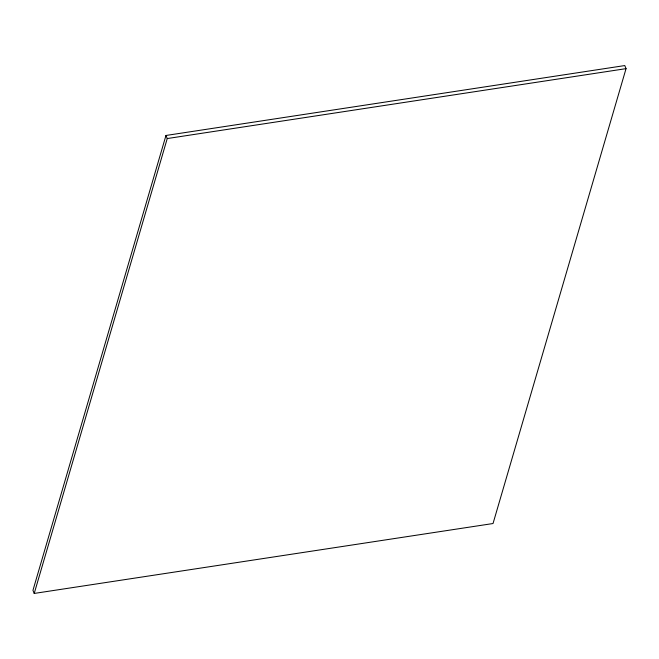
<?xml version="1.0" encoding="UTF-8"?>
<svg xmlns="http://www.w3.org/2000/svg" width="659" height="659" viewBox="0 0 659 659"><rect width="100%" height="100%" fill="white"/><g stroke="black" fill="none" stroke-linecap="round" stroke-linejoin="round"><path stroke-width="0.99" d="M165.969 135.474L32.95 590.357L34.219 593.438L493.031 523.526L626.05 68.643L624.781 65.562L165.969 135.474L167.238 138.555L34.219 593.438M167.238 138.555L626.05 68.643"/></g></svg>
